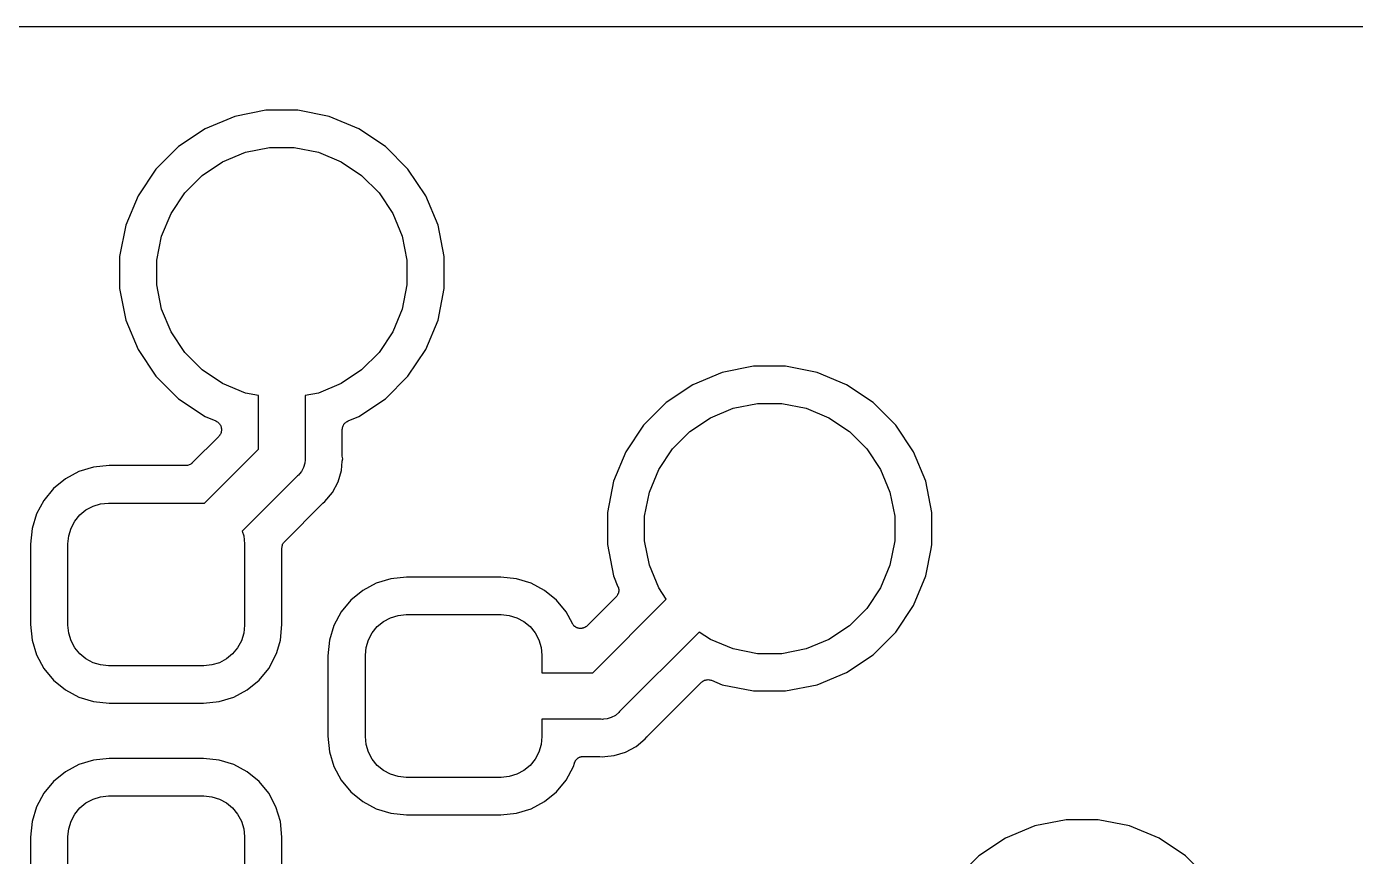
# Model space of a CAD drawing. Extents: x 150 to 178.5, y -114.8 to -80.
# Drawn here: x 164.2 to 171.35, y -84.46 to -80 of the extents above; entities that cross this region are included whole.
import ezdxf

# ---------------------------------------------------------------- set-up
doc = ezdxf.new("R2010")
doc.units = 0
doc.header["$MEASUREMENT"] = 0
doc.layers.add('BLACK', color=7, linetype='CONTINUOUS')

msp = doc.modelspace()

# ---------------------------------------------------------------- linework, layer by layer
at = {"layer": 'BLACK', "linetype": 'CONTINUOUS'}
for p, q in [((150.05, -80), (178.45, -80)), ((165.322, -80.4838), (165.163, -80.5496)), ((165.49, -80.4502), (165.322, -80.4838)), ((165.662, -80.4502), (165.49, -80.4502)), ((165.831, -80.4838), (165.662, -80.4502)), ((165.99, -80.5496), (165.831, -80.4838)), ((165.163, -80.5496), (165.02, -80.6451)), ((166.133, -80.6451), (165.99, -80.5496)), ((165.02, -80.6451), (164.898, -80.7667)), ((165.257, -80.7268), (165.38, -80.6761)), ((165.38, -80.6761), (165.51, -80.6502)), ((165.51, -80.6502), (165.642, -80.6502)), ((165.642, -80.6502), (165.773, -80.6761)), ((165.773, -80.6761), (165.895, -80.7268)), ((166.254, -80.7668), (166.133, -80.6451)), ((164.898, -80.7667), (164.802, -80.9098)), ((165.147, -80.8005), (165.257, -80.7268)), ((165.895, -80.7268), (166.005, -80.8005)), ((166.35, -80.9098), (166.254, -80.7668)), ((165.053, -80.8942), (165.147, -80.8005)), ((166.005, -80.8005), (166.099, -80.8942)), ((164.802, -80.9098), (164.737, -81.0686)), ((164.98, -81.0045), (165.053, -80.8942)), ((166.099, -80.8942), (166.173, -81.0045)), ((166.416, -81.0686), (166.35, -80.9098)), ((164.929, -81.127), (164.98, -81.0045)), ((166.173, -81.0045), (166.223, -81.127)), ((164.737, -81.0686), (164.703, -81.2373)), ((164.903, -81.257), (164.929, -81.127)), ((166.223, -81.127), (166.249, -81.257)), ((166.449, -81.2373), (166.416, -81.0686)), ((164.703, -81.2373), (164.703, -81.4093)), ((164.903, -81.3896), (164.903, -81.257)), ((166.249, -81.257), (166.249, -81.3896)), ((166.449, -81.4093), (166.449, -81.2373)), ((164.703, -81.4093), (164.737, -81.578)), ((164.929, -81.5197), (164.903, -81.3896)), ((166.249, -81.3896), (166.223, -81.5197)), ((166.416, -81.578), (166.449, -81.4093)), ((164.98, -81.6422), (164.929, -81.5197)), ((166.223, -81.5197), (166.173, -81.6422)), ((164.737, -81.578), (164.802, -81.7369)), ((166.35, -81.7369), (166.416, -81.578)), ((165.053, -81.7524), (164.98, -81.6422)), ((166.173, -81.6422), (166.099, -81.7524)), ((164.802, -81.7369), (164.898, -81.8799)), ((165.147, -81.8462), (165.053, -81.7524)), ((166.099, -81.7524), (166.005, -81.8462)), ((166.254, -81.8799), (166.35, -81.7369)), ((165.257, -81.9198), (165.147, -81.8462)), ((166.005, -81.8462), (165.895, -81.9198)), ((168.114, -81.8269), (167.945, -81.8605)), ((168.286, -81.8269), (168.114, -81.8269)), ((168.455, -81.8605), (168.286, -81.8269)), ((164.898, -81.8799), (165.02, -82.0015)), ((165.38, -81.9706), (165.257, -81.9198)), ((165.895, -81.9198), (165.773, -81.9706)), ((166.133, -82.0015), (166.254, -81.8799)), ((167.945, -81.8605), (167.786, -81.9263)), ((168.614, -81.9263), (168.455, -81.8605)), ((165.451, -81.9847), (165.38, -81.9706)), ((165.451, -82.272), (165.451, -81.9847)), ((165.773, -81.9706), (165.701, -81.9847)), ((165.701, -81.9847), (165.701, -82.3177)), ((167.786, -81.9263), (167.643, -82.0218)), ((168.757, -82.0218), (168.614, -81.9263)), ((165.02, -82.0015), (165.163, -82.097)), ((165.99, -82.097), (166.133, -82.0015)), ((167.643, -82.0218), (167.522, -82.1434)), ((167.881, -82.1035), (168.004, -82.0528)), ((168.004, -82.0528), (168.134, -82.0269)), ((168.134, -82.0269), (168.266, -82.0269)), ((168.266, -82.0269), (168.396, -82.0528)), ((168.396, -82.0528), (168.519, -82.1035)), ((168.878, -82.1434), (168.757, -82.0218)), ((165.163, -82.097), (165.22, -82.121)), ((165.22, -82.121), (165.221, -82.121)), ((165.221, -82.121), (165.221, -82.1211)), ((165.221, -82.1211), (165.221, -82.1211)), ((165.221, -82.1211), (165.221, -82.1212)), ((165.221, -82.1212), (165.225, -82.1234)), ((165.225, -82.1234), (165.229, -82.1257)), ((165.229, -82.1257), (165.229, -82.1258)), ((165.229, -82.1258), (165.23, -82.1259)), ((165.23, -82.1259), (165.233, -82.1289)), ((165.233, -82.1289), (165.237, -82.1319)), ((165.237, -82.1319), (165.237, -82.1321)), ((165.237, -82.1321), (165.237, -82.1322)), ((165.237, -82.1322), (165.24, -82.1358)), ((165.24, -82.1358), (165.243, -82.1395)), ((165.91, -82.1389), (165.913, -82.1353)), ((165.91, -82.1391), (165.91, -82.1389)), ((165.91, -82.1393), (165.91, -82.1391)), ((165.913, -82.1353), (165.916, -82.1317)), ((165.916, -82.1314), (165.92, -82.1285)), ((165.916, -82.1316), (165.916, -82.1314)), ((165.916, -82.1317), (165.916, -82.1316)), ((165.92, -82.1285), (165.923, -82.1255)), ((165.923, -82.1255), (165.924, -82.1254)), ((165.924, -82.1253), (165.928, -82.1232)), ((165.924, -82.1254), (165.924, -82.1253)), ((165.928, -82.1232), (165.932, -82.121)), ((165.932, -82.121), (165.99, -82.097)), ((167.771, -82.1772), (167.881, -82.1035)), ((168.519, -82.1035), (168.629, -82.1772)), ((165.237, -82.2038), (165.094, -82.3466)), ((165.239, -82.2003), (165.237, -82.2038)), ((165.242, -82.1967), (165.239, -82.2003)), ((165.243, -82.1965), (165.242, -82.1967)), ((165.243, -82.1395), (165.243, -82.1397)), ((165.243, -82.1397), (165.243, -82.1398)), ((165.243, -82.1398), (165.245, -82.144)), ((165.245, -82.1922), (165.243, -82.1963)), ((165.243, -82.1963), (165.243, -82.1965)), ((165.245, -82.144), (165.247, -82.1481)), ((165.247, -82.1882), (165.245, -82.1922)), ((165.247, -82.1481), (165.247, -82.1483)), ((165.247, -82.1483), (165.248, -82.1485)), ((165.249, -82.1833), (165.247, -82.1877)), ((165.247, -82.1877), (165.247, -82.1879)), ((165.247, -82.1879), (165.247, -82.1882)), ((165.248, -82.1485), (165.249, -82.1529)), ((165.249, -82.1529), (165.25, -82.1574)), ((165.25, -82.1789), (165.249, -82.1833)), ((165.25, -82.1574), (165.25, -82.1577)), ((165.25, -82.1577), (165.25, -82.1579)), ((165.25, -82.1579), (165.251, -82.1624)), ((165.251, -82.1737), (165.25, -82.1784)), ((165.25, -82.1784), (165.25, -82.1786)), ((165.25, -82.1786), (165.25, -82.1789)), ((165.251, -82.1624), (165.251, -82.1671)), ((165.251, -82.1671), (165.251, -82.1685)), ((165.251, -82.1685), (165.251, -82.1686)), ((165.251, -82.1686), (165.251, -82.1687)), ((165.251, -82.1687), (165.251, -82.1687)), ((165.251, -82.1687), (165.251, -82.1692)), ((165.251, -82.1692), (165.251, -82.1737)), ((165.901, -82.1664), (165.902, -82.1618)), ((165.901, -82.1669), (165.901, -82.1664)), ((165.901, -82.1671), (165.901, -82.1669)), ((165.901, -82.1669), (165.901, -82.1669)), ((165.901, -82.1669), (165.901, -82.1669)), ((165.901, -82.3054), (165.901, -82.1671)), ((165.902, -82.1567), (165.904, -82.1523)), ((165.902, -82.157), (165.902, -82.1567)), ((165.902, -82.1572), (165.902, -82.157)), ((165.902, -82.1618), (165.902, -82.1572)), ((165.904, -82.1523), (165.905, -82.1478)), ((165.905, -82.1474), (165.907, -82.1434)), ((165.905, -82.1477), (165.905, -82.1474)), ((165.905, -82.1478), (165.905, -82.1477)), ((165.907, -82.1434), (165.91, -82.1393)), ((167.522, -82.1434), (167.426, -82.2864)), ((167.677, -82.2709), (167.771, -82.1772)), ((168.629, -82.1772), (168.723, -82.2709)), ((168.974, -82.2864), (168.878, -82.1434)), ((165.16, -82.5629), (165.451, -82.272)), ((167.604, -82.3812), (167.677, -82.2709)), ((168.723, -82.2709), (168.796, -82.3812)), ((165.086, -82.3532), (165.082, -82.3553)), ((165.09, -82.35), (165.086, -82.3529)), ((165.086, -82.3529), (165.086, -82.3531)), ((165.086, -82.3531), (165.086, -82.3532)), ((165.093, -82.3471), (165.09, -82.35)), ((165.094, -82.3468), (165.093, -82.3471)), ((165.094, -82.3466), (165.094, -82.3468)), ((165.094, -82.3468), (165.094, -82.3468)), ((165.094, -82.3468), (165.094, -82.3468)), ((165.699, -82.3483), (165.692, -82.3711)), ((165.701, -82.33), (165.699, -82.3483)), ((165.701, -82.3177), (165.702, -82.3238)), ((165.702, -82.3238), (165.701, -82.3299)), ((165.701, -82.3299), (165.701, -82.33)), ((165.896, -82.3875), (165.901, -82.3373)), ((165.901, -82.3075), (165.901, -82.3054)), ((165.901, -82.3096), (165.901, -82.3075)), ((165.901, -82.3103), (165.901, -82.3096)), ((165.903, -82.3238), (165.901, -82.3103)), ((165.901, -82.3373), (165.903, -82.3238)), ((165.901, -82.3373), (165.901, -82.3373)), ((167.426, -82.2864), (167.36, -82.4453)), ((169.04, -82.4453), (168.974, -82.2864)), ((164.483, -82.3935), (164.411, -82.4323)), ((164.562, -82.3696), (164.483, -82.3935)), ((164.646, -82.3613), (164.562, -82.3696)), ((165.058, -82.3613), (164.646, -82.3613)), ((165.063, -82.3608), (165.058, -82.3613)), ((165.068, -82.3604), (165.063, -82.3608)), ((165.073, -82.359), (165.068, -82.3603)), ((165.068, -82.3603), (165.068, -82.3604)), ((165.068, -82.3604), (165.068, -82.3604)), ((165.077, -82.3577), (165.073, -82.359)), ((165.082, -82.3553), (165.077, -82.3575)), ((165.077, -82.3575), (165.077, -82.3576)), ((165.077, -82.3576), (165.077, -82.3577)), ((165.66, -82.4165), (165.363, -82.7136)), ((165.665, -82.4126), (165.66, -82.4165)), ((165.671, -82.405), (165.665, -82.4126)), ((165.681, -82.3936), (165.671, -82.405)), ((165.692, -82.3719), (165.681, -82.3936)), ((165.692, -82.3711), (165.692, -82.3719)), ((165.878, -82.4488), (165.896, -82.3875)), ((167.553, -82.5037), (167.604, -82.3812)), ((168.796, -82.3812), (168.847, -82.5037)), ((164.347, -82.4845), (164.295, -82.5481)), ((164.411, -82.4323), (164.347, -82.4845)), ((165.848, -82.5053), (165.878, -82.4488)), ((167.36, -82.4453), (167.327, -82.614)), ((169.073, -82.614), (169.04, -82.4453)), ((164.295, -82.5481), (164.256, -82.6206)), ((164.56, -82.5792), (164.601, -82.5667)), ((164.601, -82.5667), (164.644, -82.5625)), ((164.644, -82.5625), (165.156, -82.5625)), ((165.156, -82.5625), (165.16, -82.5629)), ((165.591, -82.7688), (165.793, -82.5667)), ((165.793, -82.5662), (165.795, -82.5649)), ((165.793, -82.5667), (165.793, -82.5662)), ((165.795, -82.5649), (165.797, -82.5634)), ((165.797, -82.5634), (165.807, -82.5547)), ((165.807, -82.5547), (165.848, -82.5053)), ((167.527, -82.6337), (167.553, -82.5037)), ((168.847, -82.5037), (168.873, -82.6337)), ((164.256, -82.6206), (164.232, -82.6994)), ((164.462, -82.6597), (164.489, -82.6266)), ((164.489, -82.6266), (164.522, -82.5994)), ((164.522, -82.5994), (164.56, -82.5792)), ((167.327, -82.614), (167.327, -82.786)), ((167.527, -82.7663), (167.527, -82.6337)), ((168.873, -82.6337), (168.873, -82.7663)), ((169.073, -82.786), (169.073, -82.614)), ((164.232, -82.6994), (164.224, -82.7837)), ((164.429, -82.7386), (164.442, -82.6975)), ((164.442, -82.6975), (164.462, -82.6597)), ((164.425, -82.7812), (164.429, -82.7386)), ((164.425, -83.2188), (164.425, -82.7812)), ((165.363, -82.7136), (165.371, -82.7386)), ((165.371, -82.7386), (165.375, -82.7812)), ((165.375, -82.7812), (165.375, -83.2188)), ((165.58, -82.7844), (165.582, -82.7804)), ((165.582, -82.7804), (165.585, -82.7763)), ((165.585, -82.7759), (165.588, -82.7723)), ((165.585, -82.7761), (165.585, -82.7759)), ((165.585, -82.7763), (165.585, -82.7761)), ((165.588, -82.7723), (165.591, -82.7688)), ((167.553, -82.8963), (167.527, -82.7663)), ((168.873, -82.7663), (168.847, -82.8963)), ((164.224, -82.7837), (164.224, -83.2163)), ((165.576, -82.8034), (165.577, -82.7989)), ((165.576, -82.8039), (165.576, -82.8034)), ((165.576, -82.804), (165.576, -82.8039)), ((165.576, -82.8039), (165.576, -82.8039)), ((165.576, -82.8041), (165.576, -82.804)), ((165.576, -83.2163), (165.576, -82.8041)), ((165.577, -82.7937), (165.579, -82.7894)), ((165.577, -82.794), (165.577, -82.7937)), ((165.577, -82.7942), (165.577, -82.794)), ((165.577, -82.7989), (165.577, -82.7942)), ((165.579, -82.7894), (165.58, -82.7849)), ((165.58, -82.7847), (165.58, -82.7844)), ((165.58, -82.7849), (165.58, -82.7847)), ((167.327, -82.786), (167.36, -82.9547)), ((169.04, -82.9547), (169.069, -82.808)), ((169.069, -82.808), (169.073, -82.786)), ((169.069, -82.808), (169.069, -82.808)), ((167.604, -83.0188), (167.553, -82.8963)), ((168.847, -82.8963), (168.796, -83.0188)), ((166.083, -82.9935), (166.011, -83.0323)), ((166.162, -82.9696), (166.083, -82.9935)), ((166.246, -82.9613), (166.162, -82.9696)), ((166.754, -82.9613), (166.246, -82.9613)), ((166.838, -82.9696), (166.754, -82.9613)), ((166.917, -82.9935), (166.838, -82.9696)), ((166.989, -83.0323), (166.917, -82.9935)), ((167.36, -82.9547), (167.384, -83.0124)), ((168.974, -83.1136), (169.04, -82.9547)), ((166.011, -83.0323), (165.947, -83.0845)), ((167.053, -83.0845), (166.989, -83.0323)), ((167.374, -83.0669), (167.218, -83.2223)), ((167.377, -83.0632), (167.374, -83.0669)), ((167.379, -83.0597), (167.377, -83.0632)), ((167.38, -83.0595), (167.379, -83.0597)), ((167.382, -83.0553), (167.38, -83.0593)), ((167.38, -83.0593), (167.38, -83.0595)), ((167.384, -83.0511), (167.382, -83.0553)), ((167.384, -83.0124), (167.384, -83.0126)), ((167.384, -83.0126), (167.384, -83.0126)), ((167.384, -83.0126), (167.384, -83.0126)), ((167.384, -83.0126), (167.385, -83.013)), ((167.386, -83.0463), (167.384, -83.0507)), ((167.384, -83.0507), (167.384, -83.0509)), ((167.384, -83.0509), (167.384, -83.0511)), ((167.385, -83.013), (167.386, -83.0174)), ((167.386, -83.0174), (167.387, -83.022)), ((167.387, -83.0418), (167.386, -83.0463)), ((167.387, -83.022), (167.387, -83.0222)), ((167.387, -83.0222), (167.387, -83.0224)), ((167.387, -83.0224), (167.388, -83.0269)), ((167.388, -83.0367), (167.387, -83.0414)), ((167.387, -83.0414), (167.387, -83.0416)), ((167.387, -83.0416), (167.387, -83.0418)), ((167.388, -83.0269), (167.388, -83.0317)), ((167.388, -83.0317), (167.388, -83.0319)), ((167.388, -83.0319), (167.388, -83.0321)), ((167.388, -83.0321), (167.388, -83.0367)), ((167.644, -83.0793), (167.604, -83.0188)), ((168.796, -83.0188), (168.723, -83.1291)), ((165.947, -83.0845), (165.895, -83.1481)), ((167.105, -83.1481), (167.053, -83.0845)), ((167.248, -83.475), (167.644, -83.0793)), ((168.723, -83.1291), (168.629, -83.2228)), ((168.878, -83.2566), (168.974, -83.1136)), ((165.895, -83.1481), (165.856, -83.2206)), ((166.089, -83.2266), (166.122, -83.1994)), ((166.122, -83.1994), (166.16, -83.1792)), ((166.16, -83.1792), (166.201, -83.1667)), ((166.201, -83.1667), (166.244, -83.1625)), ((166.244, -83.1625), (166.756, -83.1625)), ((166.756, -83.1625), (166.799, -83.1667)), ((166.799, -83.1667), (166.84, -83.1792)), ((166.84, -83.1792), (166.878, -83.1994)), ((166.878, -83.1994), (166.911, -83.2266)), ((167.139, -83.2105), (167.105, -83.1481)), ((167.14, -83.2124), (167.139, -83.2105)), ((164.224, -83.2163), (164.232, -83.3006)), ((164.429, -83.2614), (164.425, -83.2188)), ((164.442, -83.3025), (164.429, -83.2614)), ((165.371, -83.2614), (165.358, -83.3025)), ((165.375, -83.2188), (165.371, -83.2614)), ((165.568, -83.3006), (165.576, -83.2163)), ((165.856, -83.2206), (165.832, -83.2994)), ((166.042, -83.2975), (166.062, -83.2597)), ((166.062, -83.2597), (166.089, -83.2266)), ((166.911, -83.2266), (166.938, -83.2597)), ((166.938, -83.2597), (166.958, -83.2975)), ((167.141, -83.2145), (167.14, -83.2124)), ((167.143, -83.2165), (167.141, -83.2145)), ((167.144, -83.2186), (167.143, -83.2165)), ((167.146, -83.2203), (167.144, -83.2186)), ((167.147, -83.2221), (167.146, -83.2203)), ((167.149, -83.2237), (167.147, -83.2221)), ((167.151, -83.2256), (167.149, -83.2237)), ((167.153, -83.2268), (167.151, -83.2256)), ((167.155, -83.2283), (167.153, -83.2268)), ((167.157, -83.2296), (167.155, -83.2283)), ((167.159, -83.231), (167.157, -83.2296)), ((167.161, -83.2319), (167.159, -83.231)), ((167.163, -83.233), (167.161, -83.2319)), ((167.166, -83.2338), (167.163, -83.233)), ((167.168, -83.2348), (167.166, -83.2338)), ((167.17, -83.2352), (167.168, -83.2348)), ((167.172, -83.2359), (167.17, -83.2352)), ((167.175, -83.2362), (167.172, -83.2359)), ((167.178, -83.2367), (167.175, -83.2362)), ((167.18, -83.2367), (167.178, -83.2367)), ((167.182, -83.237), (167.18, -83.2367)), ((167.185, -83.2367), (167.182, -83.237)), ((167.187, -83.2367), (167.185, -83.2367)), ((167.19, -83.2363), (167.187, -83.2367)), ((167.192, -83.2361), (167.19, -83.2363)), ((167.194, -83.2354), (167.192, -83.2361)), ((167.197, -83.2349), (167.194, -83.2354)), ((167.199, -83.234), (167.197, -83.2349)), ((167.201, -83.2334), (167.199, -83.234)), ((167.204, -83.2322), (167.201, -83.2334)), ((167.206, -83.2312), (167.204, -83.2322)), ((167.208, -83.23), (167.206, -83.2312)), ((167.21, -83.2289), (167.208, -83.23)), ((167.212, -83.2273), (167.21, -83.2289)), ((167.214, -83.2259), (167.212, -83.2273)), ((167.216, -83.2242), (167.214, -83.2259)), ((167.218, -83.2228), (167.216, -83.2242)), ((167.218, -83.2223), (167.218, -83.2228)), ((167.821, -83.2561), (167.393, -83.684)), ((167.881, -83.2965), (167.821, -83.2561)), ((168.629, -83.2228), (168.519, -83.2965)), ((168.757, -83.3782), (168.878, -83.2566)), ((164.232, -83.3006), (164.256, -83.3794)), ((164.462, -83.3403), (164.442, -83.3025)), ((164.489, -83.3734), (164.462, -83.3403)), ((165.338, -83.3403), (165.311, -83.3734)), ((165.358, -83.3025), (165.338, -83.3403)), ((165.548, -83.3667), (165.568, -83.3006)), ((165.832, -83.2994), (165.824, -83.3837)), ((166.025, -83.3812), (166.029, -83.3386)), ((166.029, -83.3386), (166.042, -83.2975)), ((166.958, -83.2975), (166.971, -83.3386)), ((166.971, -83.3386), (166.975, -83.3812)), ((168.004, -83.3472), (167.881, -83.2965)), ((168.134, -83.3731), (168.004, -83.3472)), ((168.396, -83.3472), (168.266, -83.3731)), ((168.519, -83.2965), (168.396, -83.3472)), ((164.256, -83.3794), (164.295, -83.4519)), ((164.522, -83.4006), (164.489, -83.3734)), ((164.56, -83.4208), (164.522, -83.4006)), ((164.601, -83.4333), (164.56, -83.4208)), ((165.24, -83.4208), (165.199, -83.4333)), ((165.278, -83.4006), (165.24, -83.4208)), ((165.311, -83.3734), (165.278, -83.4006)), ((165.505, -83.4519), (165.544, -83.3794)), ((165.544, -83.3794), (165.548, -83.3667)), ((165.548, -83.3667), (165.548, -83.3667)), ((165.824, -83.3837), (165.824, -83.8163)), ((166.025, -83.8187), (166.025, -83.3812)), ((166.975, -83.3812), (166.975, -83.475)), ((168.266, -83.3731), (168.134, -83.3731)), ((168.614, -83.4737), (168.757, -83.3782)), ((164.295, -83.4519), (164.347, -83.5155)), ((164.644, -83.4375), (164.601, -83.4333)), ((165.156, -83.4375), (164.644, -83.4375)), ((165.199, -83.4333), (165.156, -83.4375)), ((165.453, -83.5155), (165.505, -83.4519)), ((166.975, -83.475), (167.248, -83.475)), ((168.455, -83.5395), (168.614, -83.4737)), ((164.347, -83.5155), (164.411, -83.5677)), ((164.411, -83.5677), (164.483, -83.6065)), ((165.317, -83.6065), (165.389, -83.5677)), ((165.389, -83.5677), (165.453, -83.5155)), ((167.543, -83.8168), (167.833, -83.5265)), ((167.833, -83.5263), (167.834, -83.526)), ((167.833, -83.5265), (167.833, -83.5263)), ((167.833, -83.5263), (167.833, -83.5263)), ((167.833, -83.5263), (167.833, -83.5263)), ((167.834, -83.526), (167.837, -83.5231)), ((167.837, -83.5231), (167.841, -83.5201)), ((167.841, -83.5199), (167.845, -83.5178)), ((167.841, -83.52), (167.841, -83.5199)), ((167.841, -83.5201), (167.841, -83.52)), ((167.845, -83.5178), (167.85, -83.5156)), ((167.85, -83.5154), (167.854, -83.5141)), ((167.85, -83.5155), (167.85, -83.5154)), ((167.85, -83.5156), (167.85, -83.5155)), ((167.854, -83.5141), (167.859, -83.5128)), ((167.859, -83.5127), (167.864, -83.5123)), ((167.859, -83.5128), (167.859, -83.5127)), ((167.859, -83.5128), (167.859, -83.5128)), ((167.864, -83.5123), (167.869, -83.5118)), ((167.869, -83.5118), (167.869, -83.5119)), ((167.869, -83.5119), (167.869, -83.5118)), ((167.869, -83.5118), (167.874, -83.5123)), ((167.874, -83.5123), (167.878, -83.5128)), ((167.878, -83.5128), (167.879, -83.5129)), ((167.879, -83.5129), (167.879, -83.5129)), ((167.879, -83.5129), (167.883, -83.5143)), ((167.883, -83.5143), (167.888, -83.5156)), ((167.888, -83.5156), (167.945, -83.5395)), ((167.945, -83.5395), (168.114, -83.5731)), ((168.286, -83.5731), (168.455, -83.5395)), ((164.483, -83.6065), (164.562, -83.6304)), ((164.562, -83.6304), (164.646, -83.6387)), ((164.646, -83.6387), (165.154, -83.6387)), ((165.154, -83.6387), (165.238, -83.6304)), ((165.238, -83.6304), (165.317, -83.6065)), ((168.114, -83.5731), (168.286, -83.5731)), ((167.37, -83.7044), (167.348, -83.716)), ((167.389, -83.6888), (167.37, -83.7044)), ((167.393, -83.684), (167.389, -83.6888)), ((167.294, -83.725), (166.975, -83.725)), ((166.975, -83.725), (166.975, -83.8187)), ((167.3, -83.7256), (167.294, -83.725)), ((167.306, -83.725), (167.3, -83.7256)), ((167.325, -83.7232), (167.306, -83.725)), ((167.306, -83.725), (167.306, -83.725)), ((167.348, -83.716), (167.325, -83.7232)), ((165.824, -83.8163), (165.832, -83.9006)), ((166.029, -83.8614), (166.025, -83.8187)), ((166.975, -83.8187), (166.971, -83.8614)), ((167.481, -83.8715), (167.531, -83.8309)), ((167.531, -83.8309), (167.54, -83.8204)), ((167.54, -83.8199), (167.542, -83.8184)), ((167.54, -83.8204), (167.54, -83.8199)), ((167.542, -83.8184), (167.543, -83.8168)), ((165.832, -83.9006), (165.856, -83.9794)), ((166.042, -83.9025), (166.029, -83.8614)), ((166.062, -83.9403), (166.042, -83.9025)), ((166.958, -83.9025), (166.938, -83.9403)), ((166.971, -83.8614), (166.958, -83.9025)), ((167.186, -83.9266), (167.188, -83.926)), ((167.188, -83.926), (167.191, -83.9257)), ((167.191, -83.9257), (167.193, -83.9252)), ((167.193, -83.9252), (167.195, -83.9252)), ((167.195, -83.9252), (167.198, -83.925)), ((167.198, -83.925), (167.282, -83.925)), ((167.282, -83.925), (167.282, -83.925)), ((167.282, -83.925), (167.284, -83.9252)), ((167.284, -83.9252), (167.286, -83.9252)), ((167.286, -83.9252), (167.3, -83.9266)), ((167.3, -83.9266), (167.314, -83.9252)), ((167.314, -83.9252), (167.364, -83.9203)), ((167.314, -83.9252), (167.314, -83.9252)), ((167.364, -83.9203), (167.425, -83.9017)), ((167.425, -83.9017), (167.481, -83.8715)), ((164.483, -83.9685), (164.411, -84.0073)), ((164.562, -83.9446), (164.483, -83.9685)), ((164.646, -83.9363), (164.562, -83.9446)), ((165.154, -83.9363), (164.646, -83.9363)), ((165.238, -83.9446), (165.154, -83.9363)), ((165.317, -83.9685), (165.238, -83.9446)), ((165.389, -84.0073), (165.317, -83.9685)), ((165.856, -83.9794), (165.895, -84.0519)), ((166.089, -83.9734), (166.062, -83.9403)), ((166.122, -84.0006), (166.089, -83.9734)), ((166.911, -83.9734), (166.878, -84.0006)), ((166.938, -83.9403), (166.911, -83.9734)), ((167.105, -84.0519), (167.144, -83.9794)), ((167.144, -83.9794), (167.15, -83.9605)), ((167.15, -83.9598), (167.151, -83.9578)), ((167.15, -83.9605), (167.15, -83.9598)), ((167.151, -83.9578), (167.152, -83.9556)), ((167.152, -83.9556), (167.153, -83.9533)), ((167.153, -83.9533), (167.154, -83.9509)), ((167.154, -83.9509), (167.155, -83.949)), ((167.155, -83.949), (167.156, -83.947)), ((167.156, -83.947), (167.158, -83.945)), ((167.158, -83.945), (167.159, -83.9428)), ((167.159, -83.9428), (167.161, -83.9412)), ((167.161, -83.9412), (167.162, -83.9395)), ((167.162, -83.9395), (167.164, -83.9378)), ((167.164, -83.9378), (167.166, -83.936)), ((167.166, -83.936), (167.168, -83.9348)), ((167.168, -83.9348), (167.17, -83.9334)), ((167.17, -83.9334), (167.172, -83.9321)), ((167.172, -83.9321), (167.174, -83.9307)), ((167.174, -83.9307), (167.177, -83.9298)), ((167.177, -83.9298), (167.179, -83.9288)), ((167.179, -83.9288), (167.181, -83.928)), ((167.181, -83.928), (167.184, -83.927)), ((167.184, -83.927), (167.186, -83.9266)), ((164.347, -84.0595), (164.295, -84.1231)), ((164.411, -84.0073), (164.347, -84.0595)), ((165.453, -84.0595), (165.389, -84.0073)), ((165.505, -84.1231), (165.453, -84.0595)), ((165.895, -84.0519), (165.947, -84.1155)), ((166.16, -84.0208), (166.122, -84.0006)), ((166.201, -84.0333), (166.16, -84.0208)), ((166.244, -84.0375), (166.201, -84.0333)), ((166.756, -84.0375), (166.244, -84.0375)), ((166.799, -84.0333), (166.756, -84.0375)), ((166.84, -84.0208), (166.799, -84.0333)), ((166.878, -84.0006), (166.84, -84.0208)), ((167.053, -84.1155), (167.105, -84.0519)), ((164.295, -84.1231), (164.256, -84.1956)), ((164.601, -84.1417), (164.644, -84.1375)), ((164.644, -84.1375), (165.156, -84.1375)), ((165.156, -84.1375), (165.199, -84.1417)), ((165.544, -84.1956), (165.505, -84.1231)), ((165.947, -84.1155), (166.011, -84.1677)), ((166.989, -84.1677), (167.053, -84.1155)), ((164.256, -84.1956), (164.232, -84.2744)), ((164.462, -84.2347), (164.489, -84.2016)), ((164.489, -84.2016), (164.522, -84.1744)), ((164.522, -84.1744), (164.56, -84.1542)), ((164.56, -84.1542), (164.601, -84.1417)), ((165.199, -84.1417), (165.24, -84.1542)), ((165.24, -84.1542), (165.278, -84.1744)), ((165.278, -84.1744), (165.311, -84.2016)), ((165.311, -84.2016), (165.338, -84.2347)), ((165.568, -84.2744), (165.544, -84.1956)), ((166.011, -84.1677), (166.083, -84.2065)), ((166.083, -84.2065), (166.162, -84.2304)), ((166.838, -84.2304), (166.917, -84.2065)), ((166.917, -84.2065), (166.989, -84.1677)), ((164.232, -84.2744), (164.224, -84.3587)), ((164.429, -84.3136), (164.442, -84.2725)), ((164.442, -84.2725), (164.462, -84.2347)), ((165.338, -84.2347), (165.358, -84.2725)), ((165.358, -84.2725), (165.371, -84.3136)), ((165.576, -84.3587), (165.568, -84.2744)), ((166.162, -84.2304), (166.246, -84.2387)), ((166.246, -84.2387), (166.754, -84.2387)), ((166.754, -84.2387), (166.838, -84.2304)), ((169.795, -84.2653), (169.627, -84.2989)), ((169.967, -84.2653), (169.795, -84.2653)), ((170.136, -84.2989), (169.967, -84.2653)), ((164.425, -84.3563), (164.429, -84.3136)), ((165.371, -84.3136), (165.375, -84.3563)), ((169.627, -84.2989), (169.468, -84.3647)), ((170.295, -84.3647), (170.136, -84.2989)), ((164.224, -84.3587), (164.224, -84.7913)), ((164.425, -84.7938), (164.425, -84.3563)), ((165.375, -84.3563), (165.375, -84.7938)), ((165.576, -84.7913), (165.576, -84.3587)), ((169.468, -84.3647), (169.325, -84.4602)), ((170.438, -84.4602), (170.295, -84.3647)), ((169.325, -84.4602), (169.203, -84.5818)), ((170.56, -84.5818), (170.438, -84.4602))]:
    msp.add_line(p, q, dxfattribs=at)

doc.saveas('drawing.dxf')
